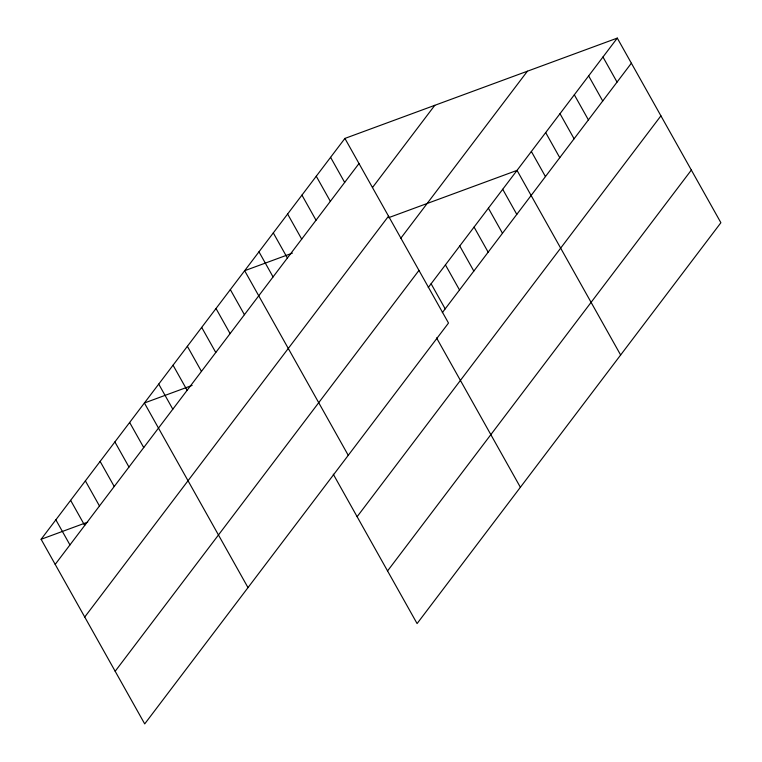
<?xml version="1.0" encoding="UTF-8"?>
<svg xmlns="http://www.w3.org/2000/svg" width="762" height="762" viewBox="0 0 762 762"><rect width="100%" height="100%" fill="white"/><g stroke="black" fill="none" stroke-linecap="round" stroke-linejoin="round"><path stroke-width="1.14" d="M344.91 138.427L448.504 323.04L144.713 723.9L41.11 539.286L344.91 138.427L617.287 38.1L720.89 222.714L417.09 623.573L333.261 474.183M55.197 564.385L358.997 163.525M372.494 187.528L434.797 105.318M84.734 617.029L388.534 216.17M400.65 238.449L527.399 71.209M115.176 671.265L418.967 270.396M428.244 287.55L617.287 38.1M442.322 312.649L631.374 63.198M357.121 516.703L660.911 115.843M387.553 570.938L691.344 170.069M292.37 253.136L244.659 270.71L348.253 455.324M388.563 217.703L517.036 170.383L620.639 354.997M192.119 385.42L144.399 402.993L248.002 587.607M41.11 539.286L87.716 522.122M602.971 56.998L617.049 82.096M588.645 75.895L602.732 100.994M574.319 94.793L588.407 119.891M560.003 113.69L574.091 138.789M545.678 132.588L559.765 157.686M531.362 151.486L545.44 176.584M502.71 189.281L516.798 214.379M488.394 208.178L502.482 233.277M474.069 227.076L488.156 252.174M459.753 245.974L473.831 271.072M445.427 264.871L459.515 289.97M431.102 283.769L445.189 308.867M436.55 337.89L520.379 487.28M330.584 157.324L344.672 182.423M316.268 176.222L330.346 201.32M301.942 195.12L316.03 220.218M287.617 214.017L301.704 239.116M273.301 232.915L287.388 258.013M258.975 251.812L273.063 276.911M230.334 289.608L244.421 314.706M216.008 308.505L230.095 333.604M201.692 327.403L215.779 352.501M187.366 346.3L201.454 371.399M173.05 365.198L187.128 390.296M158.725 384.096L172.812 409.194M129.645 422.462L143.732 447.57M114.891 441.931L128.978 467.039M100.136 461.41L114.224 486.508M85.382 480.879L99.47 505.978M70.628 500.348L84.706 525.447M55.864 519.817L69.952 544.916"/></g></svg>
